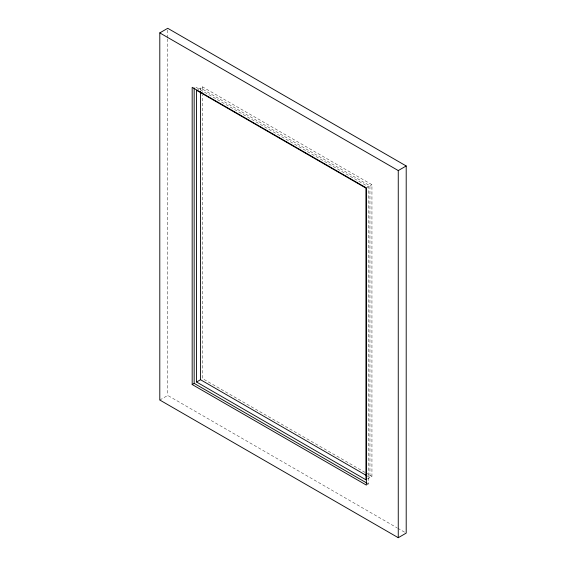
<?xml version="1.0" encoding="UTF-8"?>
<svg xmlns="http://www.w3.org/2000/svg" width="566" height="566" viewBox="0 0 566 566"><rect width="100%" height="100%" fill="white"/><g stroke="black" fill="none" stroke-linecap="round" stroke-linejoin="round"><path stroke-width="0.42" stroke-dasharray="2.83 2.12" d="M197.881 89.548L202.515 86.874L371.94 184.693L371.94 476.381L365.976 479.819M365.976 188.131L371.94 184.693M159.796 400.028L167.741 395.436L397.035 527.816M367.037 484.715L368.367 483.951L368.367 186.752L194.166 86.181M365.07 472.412L202.515 378.562L202.515 94.826M365.834 472.858L371.94 476.381M366.902 475.765L369.952 477.527L369.952 185.839L200.527 88.02L200.527 90.673M366.839 483.067L368.367 483.951M397.799 528.255L404.676 532.231M202.515 86.874L202.515 93.942M167.741 30.062L167.741 38.007M167.741 38.891L167.741 395.436"/><path stroke-width="0.85" d="M159.796 32.892L167.741 28.3L406.204 165.972L406.204 533.108L398.259 537.7L159.796 400.028L159.796 32.892L398.259 170.564L406.204 165.972M192.178 384.526L366.379 485.097L366.379 187.905L192.178 87.334L192.178 384.526L194.166 383.38L366.839 483.067M196.551 382L365.976 479.819L365.976 188.131L196.551 90.312L196.551 382L200.527 379.708L366.138 475.327M398.259 170.564L398.259 537.7M200.527 91.558L200.527 379.708M194.166 87.949L194.166 383.38"/></g></svg>
